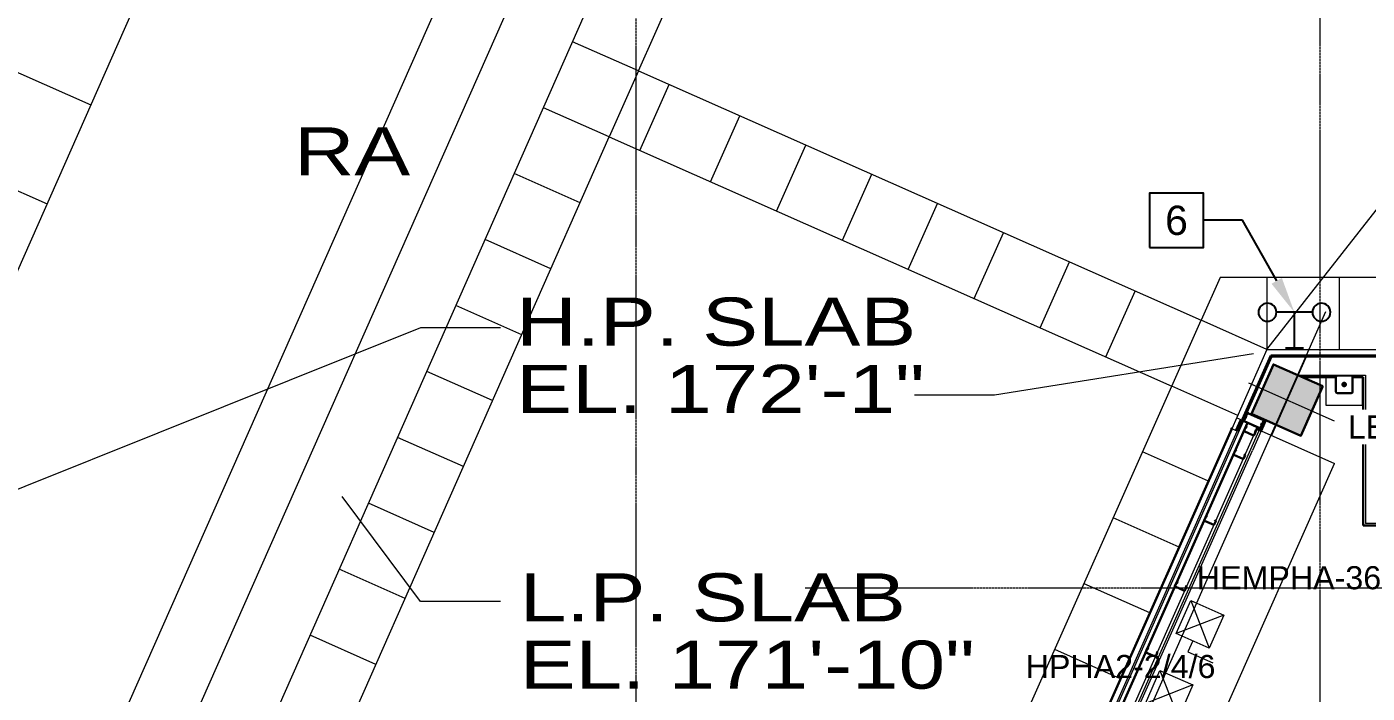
# Model space of a CAD drawing. Header units: inches. Extents: x -40190 to 0, y -3216 to 2257.
# Drawn here: x -24143.8 to -23697.3, y 986.1 to 1207.9 of the extents above; entities that cross this region are included whole.
import ezdxf
from ezdxf import colors
from ezdxf.entities.mleader import LeaderData, LeaderLine
from ezdxf.enums import TextEntityAlignment as Align
from ezdxf.math import Vec2, Vec3

# ---------------------------------------------------------------- set-up
doc = ezdxf.new("R2010")
doc.units = ezdxf.units.IN
doc.header["$LTSCALE"] = 0.5
doc.header["$MEASUREMENT"] = 0
doc.linetypes.add('A113$0$CENTER', pattern=[2, 1.25, -0.25, 0.25, -0.25])
for name, color, linetype in [('A113$0$63', 8, 'Continuous'), ('A113$0$A roof pave', 8, 'Continuous'), ('A113$0$A-ANNO-PATT-13-14', 8, 'Continuous'), ('A113$0$A-ANNO-TEXT', 8, 'Continuous'), ('A113$0$A-COLS-COLS13-14', 8, 'Continuous'), ('A113$0$A-FLOR-CURB', 8, 'Continuous'), ('A113$0$A-GRID-GRD13-14', 8, 'Continuous'), ('A113$0$A-GRID-GRDP0-15', 8, 'Continuous'), ('A113$0$A-WALL-FULL-EXTR', 8, 'Continuous'), ('A113$0$A-WALL-STUD', 8, 'Continuous'), ('A113$0$bp113 - A-ROOF-CRTS', 8, 'Continuous'), ('A113$0$E-PANEL', 8, 'Continuous'), ('A113$0$Level 12', 8, 'Continuous'), ('A113$0$M-HVAC-DUCT', 8, 'Continuous'), ('E-Anno-Keyn', 72, 'Continuous'), ('E-Lite', 53, 'Continuous'), ('G-Anno', 6, 'Continuous'), ('M-HVAC-text', 6, 'Continuous'), ('XREF', 7, 'Continuous')]:
    doc.layers.add(name, color=color, linetype=linetype)
doc.styles.add('A113$0$style-Arial', font='arial.ttf')
doc.styles.add('M08', font='arial.ttf', dxfattribs={"height": 7.68})
doc.styles.add('MAMEP ANNO', font='arial.ttf', dxfattribs={"height": 0.101562})
doc.styles.get("Standard").update_dxf_attribs({"font": 'simplex.shx'})

# ---------------------------------------------------------------- blocks, each defined once
blk = doc.blocks.new('A$C219840FD')
at = {"layer": 'E-Lite'}
for p, q in [((6, 12), (18, 12)), ((12, 0), (12, 12)), ((9, 0), (15, 0))]:
    blk.add_line(p, q, dxfattribs=at)
for centre in [(3, 12), (21, 12)]:
    blk.add_circle(centre, 3, dxfattribs=at)
blk = doc.blocks.new('MLD-KeyNote')
at = {"color": 0, "linetype": 'Continuous', "transparency": 16777216}
blk.add_lwpolyline([(-0.09375, -0.09375), (0.09375, -0.09375), (0.09375, 0.09375), (-0.09375, 0.09375)], close=True, dxfattribs=at)
at = {"color": 0, "linetype": 'ByBlock', "transparency": 16777216, "style": 'MAMEP ANNO'}
blk.add_attdef('ID', text='', height=0.10156, dxfattribs=at).set_placement((0, 0), align=Align.MIDDLE_CENTER)
blk = doc.blocks.new('*U584')
at = {"layer": 'A113$0$E-PANEL', "linetype": 'Continuous', "lineweight": 13, "flags": 128}
for points in [[(-8.48, -0.65), (-3.65, 10.34)], [(-3.65, 10.34), (7.34, 5.51)], [(1.64, 7.47), (1.64, 7.47)], [(7.34, 5.51), (2.51, -5.48)], [(2.51, -5.48), (-8.48, -0.65)]]:
    blk.add_lwpolyline(points, dxfattribs=at)
at = {"layer": 'A113$0$E-PANEL', "linetype": 'Continuous', "lineweight": 0, "flags": 128}
for points in [[(-3.65, 10.34), (2.51, -5.48)], [(7.34, 5.51), (-8.48, -0.65)], [(-2.98, -3.06), (-4.59, -6.72)], [(-4.59, -6.72), (3.65, -10.34)]]:
    blk.add_lwpolyline(points, dxfattribs=at)
blk = doc.blocks.new('A113$0$T6X6_3')
at = {"layer": 'A113$0$Level 12', "linetype": 'Continuous', "lineweight": 13}
for p, q in [((-3, 2.375), (-3, -2.375)), ((-2.6875, 2.375), (-2.6875, -2.375)), ((2.375, 3), (-2.375, 3)), ((2.375, 2.6875), (-2.375, 2.6875)), ((2.6875, -2.375), (2.6875, 2.375)), ((3, -2.375), (3, 2.375)), ((-2.375, -2.6875), (2.375, -2.6875)), ((-2.375, -3), (2.375, -3))]:
    blk.add_line(p, q, dxfattribs=at)
at = {"layer": 'A113$0$Level 12', "linetype": 'Continuous', "lineweight": 13, "extrusion": (0, 0, -1)}
for centre, radius, start, end in [((2.375, 2.375), 0.625, 0, 90), ((2.375, 2.375), 0.3125, 0, 90), ((-2.375, 2.375), 0.625, 90, 180), ((-2.375, 2.375), 0.3125, 90, 180)]:
    blk.add_arc(centre, radius, start, end, dxfattribs=at)
at = {"layer": 'A113$0$Level 12', "linetype": 'Continuous', "lineweight": 13}
for centre, radius, start, end in [((-2.375, -2.375), 0.625, 180, 270), ((-2.375, -2.375), 0.3125, 180, 270), ((2.375, -2.375), 0.625, 270, 0), ((2.375, -2.375), 0.3125, 270, 0)]:
    blk.add_arc(centre, radius, start, end, dxfattribs=at)
at = {"layer": 'A113$0$Level 12', "linetype": 'Continuous', "lineweight": 70}
blk.add_point((0, 0), dxfattribs=at)
blk = doc.blocks.new('A113')
at = {"layer": 'A113$0$A roof pave', "lineweight": 13}
for p, q in [((-24166.1896, 1083.1219, -2660.425), (-24064.1638, 1313.5448, -2660.425)), ((-24400.9701, 211.5883, -2660.425), (-23933.0149, 1268.4548, -2660.425)), ((-23940.0959, 1193.1833, -2660.425), (-23911.0675, 1258.741, -2660.425)), ((-23940.0958, 1193.1836, -2660.425), (-23752.6974, 1110.1999, -2660.425)), ((-24309.3336, 359.3202, -2660.425), (-23949.8162, 1171.2304, -2660.425)), ((-23949.816, 1171.2306, -2660.425), (-23762.4532, 1088.2708, -2660.425)), ((-23746.3393, 1124.4914, -2660.425), (-23752.6974, 1110.1999, -2660.425)), ((-23674.0236, 1124.4875, -2660.425), (-23746.3393, 1124.4914, -2660.425)), ((-24123.2279, 276.9171, -2660.425), (-23762.4541, 1088.2712, -2660.425))]:
    blk.add_line(p, q, dxfattribs=at)
at = {"layer": 'A113$0$A roof pave', "lineweight": 0}
for p, q in [((-23940.0959, 1193.1833, -2660.425), (-23962.041, 1202.9001, -2660.425)), ((-24155.3818, 1196.4497, -2660.425), (-24122.4643, 1181.8746, -2660.425)), ((-23940.0959, 1193.1833, -2660.425), (-23949.8126, 1171.2383, -2660.425)), ((-23939.6196, 1166.7156, -2660.425), (-23929.8609, 1188.6511, -2660.425)), ((-23949.8127, 1171.2383, -2660.425), (-23971.7577, 1180.955, -2660.425)), ((-23916.0687, 1156.2881, -2660.425), (-23906.3104, 1178.2228, -2660.425)), ((-23894.1237, 1146.5714, -2660.425), (-23884.3657, 1168.5052, -2660.425)), ((-24169.9569, 1163.5321, -2660.425), (-24137.0394, 1148.957, -2660.425)), ((-23959.5294, 1149.2933, -2660.425), (-23981.4744, 1159.01, -2660.425)), ((-23872.1786, 1136.8546, -2660.425), (-23862.421, 1158.7877, -2660.425)), ((-23850.2335, 1127.1378, -2660.425), (-23840.4762, 1149.0701, -2660.425)), ((-23828.2884, 1117.4211, -2660.425), (-23818.5315, 1139.3526, -2660.425)), ((-23969.2461, 1127.3482, -2660.425), (-23991.1912, 1137.0649, -2660.425)), ((-23806.3434, 1107.7043, -2660.425), (-23796.5868, 1129.635, -2660.425)), ((-23730.7492, 1124.4942, -2660.425), (-23730.7492, 1100.4901, -2660.425)), ((-23706.7492, 1124.4941, -2660.425), (-23706.7492, 1100.49, -2660.425)), ((-23784.3983, 1097.9876, -2660.425), (-23774.6421, 1119.9174, -2660.425)), ((-23978.9629, 1105.4032, -2660.425), (-24000.9079, 1115.1199, -2660.425)), ((-23762.4532, 1088.2708, -2660.425), (-23752.6974, 1110.1999, -2660.425)), ((-23730.7694, 1100.4446, -2660.425), (-23752.6974, 1110.1999, -2660.425)), ((-23988.6796, 1083.4581, -2660.425), (-24010.6247, 1093.1749, -2660.425)), ((-23740.5045, 1078.5622, -2660.425), (-23762.4324, 1088.3175, -2660.425)), ((-23998.3964, 1061.5131, -2660.425), (-24020.3414, 1071.2298, -2660.425)), ((-23750.2599, 1056.6342, -2660.425), (-23772.1878, 1066.3896, -2660.425)), ((-24008.1131, 1039.568, -2660.425), (-24030.0581, 1049.2848, -2660.425)), ((-23760.0152, 1034.7063, -2660.425), (-23781.9431, 1044.4616, -2660.425)), ((-24017.8298, 1017.623, -2660.425), (-24039.7749, 1027.3397, -2660.425)), ((-23769.7705, 1012.7784, -2660.425), (-23791.6984, 1022.5337, -2660.425)), ((-24027.5466, 995.6779, -2660.425), (-24049.4916, 1005.3947, -2660.425)), ((-23779.5258, 990.8505, -2660.425), (-23801.4538, 1000.6058, -2660.425))]:
    blk.add_line(p, q, dxfattribs=at)
at = {"layer": 'A113$0$A-ANNO-PATT-13-14', "lineweight": 0}
blk.add_solid([(-23735.8886, 1079.0513, -4909.5523), (-23728.5918, 1095.5309, -4909.5523), (-23719.4506, 1071.773, -4909.5523), (-23712.1539, 1088.2526, -4909.5523)], dxfattribs=at)
at = {"layer": 'A113$0$A-ANNO-TEXT', "lineweight": 0, "flags": 128}
for points in [[(-23986.0527, 1107.6613), (-24012.6874, 1107.6613), (-24232.112, 1019.8076)], [(-23848.1782, 1085.4003), (-23821.5435, 1085.4003), (-23735.2294, 1099.095)], [(-23986.0527, 1016.5806), (-24012.6874, 1016.5806), (-24038.8269, 1051.5315)]]:
    blk.add_lwpolyline(points, dxfattribs=at)
at = {"layer": 'A113$0$A-COLS-COLS13-14', "lineweight": 0}
for p, q in [((-23729.1751, 1072.0121, -4909.5523), (-23717.7115, 1097.9022, -4909.5523)), ((-23708.2704, 1076.6756, -4909.5523), (-23736.7539, 1089.2874, -4909.5523))]:
    blk.add_line(p, q, dxfattribs=at)
at = {"layer": 'A113$0$A-COLS-COLS13-14', "lineweight": 30}
blk.add_3dface([(-23712.1539, 1088.2526, -4909.5523), (-23728.5918, 1095.5309, -4909.5523), (-23735.8886, 1079.0513, -4909.5523), (-23719.4506, 1071.773, -4909.5523)], dxfattribs=at)
at = {"layer": 'A113$0$A-FLOR-CURB', "lineweight": 0}
for p, q in [((-23729.1243, 1097.9901, 1992.7541), (-23877.8326, 763.2817, 1992.7541)), ((-23729.1243, 1097.9901, 1992.7541), (-22922.8335, 1097.9901, 1992.7541)), ((-23720.5949, 1091.9901, 1992.7541), (-23697.9876, 1091.9901, 1992.7541)), ((-23697.9876, 1091.9901, 1992.7541), (-23697.9876, 1042.61, 1992.7541)), ((-23731.7811, 1077.2326, 1992.7541), (-23839.3825, 835.0464, 1992.7541)), ((-23719.4506, 1071.773, 1992.7541), (-23735.8886, 1079.0513, 1992.7541)), ((-23643.2686, 1042.61, 1992.7541), (-23697.9876, 1042.61, 1992.7541))]:
    blk.add_line(p, q, dxfattribs=at)
at = {"layer": 'A113$0$A-GRID-GRD13-14', "linetype": 'A113$0$CENTER', "lineweight": 0}
blk.add_line((-23713.0236, 380.7641), (-23713.0236, 2113.2362), dxfattribs=at)
at = {"layer": 'A113$0$A-GRID-GRD13-14', "lineweight": 0}
blk.add_line((-23711.258, 1113.0635, 0.001), (-24108.0806, 216.9988, 0.001), dxfattribs=at)
at = {"layer": 'A113$0$A-GRID-GRDP0-15', "linetype": 'A113$0$CENTER', "lineweight": 0}
for p, q in [((-23941.0236, 2113.2362), (-23941.0236, -676.9049)), ((-23884.5631, 1021.1697), (-20452.7577, 1021.1697))]:
    blk.add_line(p, q, dxfattribs=at)
at = {"layer": 'A113$0$A-GRID-GRDP0-15', "lineweight": 0}
blk.add_line((-23943.3256, 1304.8799), (-24820.8121, -676.9042), dxfattribs=at)
at = {"layer": 'A113$0$A-WALL-FULL-EXTR', "lineweight": 13}
for p, q in [((-23730.7492, 1100.4901, 1992.7541), (-23742.4971, 1074.0833, 1992.7541)), ((-23730.7492, 1100.4901, 1992.7541), (-23685.5225, 1100.4941, 1992.7541)), ((-23740.6704, 1073.272, 1992.7541), (-23742.4982, 1074.0838, 1992.7541))]:
    blk.add_line(p, q, dxfattribs=at)
at = {"layer": 'A113$0$A-WALL-FULL-EXTR', "lineweight": 30}
for p, q in [((-23729.4492, 1098.4902, 1992.7541), (-23740.6692, 1073.2714, 1992.7541)), ((-23729.4492, 1098.4902, 1992.7541), (-23685.5225, 1098.4941, 1992.7541)), ((-23718.9034, 1091.2411, 1992.7541), (-23708.0184, 1091.2421, 1992.7541)), ((-23702.0184, 1091.2427, 1992.7541), (-23698.7376, 1091.243, 1992.7541)), ((-23698.7376, 1091.2425, 1992.7541), (-23698.7376, 1041.86, 1992.7541)), ((-23785.0518, 968.536, 1992.7541), (-23737.2305, 1076.0828, 1992.7541)), ((-23739.084, 1076.906, 1992.7541), (-23738.5128, 1076.6523, 1992.7541)), ((-23737.151, 1079.7185, 1992.7541), (-23738.5128, 1076.6523, 1992.7541)), ((-23731.6845, 1077.1898, 1992.7541), (-23733.0092, 1074.2079, 1992.7541)), ((-23732.6888, 1073.3817, 1992.7541), (-23731.1103, 1076.9356, 1992.7541)), ((-23787.9216, 971.9272, 1992.7541), (-23742.4972, 1074.0833, 1992.7541)), ((-23734.1508, 1074.031, 1992.7541), (-23733.8971, 1074.6022, 1992.7541)), ((-23732.6918, 1073.383, 1992.7541), (-23734.1508, 1074.031, 1992.7541)), ((-23733.0092, 1074.2079, 1992.7541), (-23733.8971, 1074.6022, 1992.7541)), ((-23643.2686, 1041.86, 1992.7541), (-23698.7376, 1041.86, 1992.7541))]:
    blk.add_line(p, q, dxfattribs=at)
at = {"layer": 'A113$0$A-WALL-FULL-EXTR', "lineweight": 0}
for p, q in [((-23741.2416, 1073.5256, 1992.7541), (-23739.618, 1077.1813, 1992.7541)), ((-23741.1273, 1073.4749, 1992.7541), (-23739.5037, 1077.1306, 1992.7541)), ((-23737.2302, 1076.0826, 1992.7541), (-23740.8888, 1077.7076, 1992.7541)), ((-23786.0942, 971.1144, 1992.7541), (-23740.6692, 1073.2714, 1992.7541)), ((-23732.6886, 1073.3816, 1992.7541), (-23735.6018, 1066.823, 1992.7541)), ((-23780.012, 966.9479, 1992.7541), (-23735.5902, 1066.8499, 1992.7541))]:
    blk.add_line(p, q, dxfattribs=at)
at = {"layer": 'A113$0$A-WALL-FULL-EXTR', "lineweight": 30}
blk.add_point((-23742.4982, 1074.0838, 1992.7541), dxfattribs=at)
at = {"layer": 'A113$0$A-WALL-STUD', "lineweight": 30, "elevation": 1992.7541, "flags": 128}
for points in [[(-23737.447, 1077.8202), (-23737.7897, 1077.9724, 0.41421356), (-23737.9547, 1077.9089), (-23738.4621, 1076.7665, 0.41421356), (-23738.3986, 1076.6016), (-23733.1233, 1074.2586, 0.41421356), (-23732.9583, 1074.3221), (-23732.451, 1075.4645, 0.41421356), (-23732.5145, 1075.6294), (-23732.8572, 1075.7817)], [(-23737.447, 1077.8202), (-23737.7897, 1077.9724, -0.41421356), (-23737.8532, 1078.1374), (-23737.3458, 1079.2798, -0.41421356), (-23737.1809, 1079.3433), (-23731.9056, 1077.0003, -0.41421356), (-23731.8421, 1076.8353), (-23732.3495, 1075.6929, -0.41421356), (-23732.5145, 1075.6294), (-23732.8572, 1075.7817)], [(-23737.3822, 1074.5088), (-23737.7249, 1074.6611, -0.41421356), (-23737.7884, 1074.826), (-23737.281, 1075.9684, -0.41421356), (-23737.1161, 1076.0319), (-23734.0113, 1074.653, -0.41421356), (-23733.9478, 1074.488), (-23734.4552, 1073.3456, -0.41421356), (-23734.6202, 1073.2821), (-23734.9629, 1073.4343)], [(-23737.3822, 1074.5088), (-23737.7249, 1074.6611, 0.41421356), (-23737.8899, 1074.5976), (-23738.3973, 1073.4552, 0.41421356), (-23738.3338, 1073.2902), (-23735.2291, 1071.9112, 0.41421356), (-23735.0641, 1071.9747), (-23734.5567, 1073.1171, 0.41421356), (-23734.6202, 1073.2821), (-23734.9629, 1073.4343)], [(-23740.8961, 1066.6597), (-23741.2388, 1066.8119, 0.41421356), (-23741.4038, 1066.7484), (-23741.9112, 1065.606, 0.41421356), (-23741.8477, 1065.441), (-23738.7429, 1064.0621, 0.41421356), (-23738.578, 1064.1256), (-23738.0706, 1065.268, 0.41421356), (-23738.1341, 1065.433), (-23738.4768, 1065.5852)], [(-23750.6379, 1044.7258), (-23750.9807, 1044.878, 0.41421356), (-23751.1456, 1044.8145), (-23751.653, 1043.6721, 0.41421356), (-23751.5895, 1043.5071), (-23748.4848, 1042.1282, 0.41421356), (-23748.3198, 1042.1917), (-23747.8124, 1043.3341, 0.41421356), (-23747.8759, 1043.4991), (-23748.2186, 1043.6513)], [(-23760.3798, 1022.7919), (-23760.7225, 1022.9441, 0.41421356), (-23760.8875, 1022.8806), (-23761.3949, 1021.7382, 0.41421356), (-23761.3314, 1021.5732), (-23758.2266, 1020.1943, 0.41421356), (-23758.0617, 1020.2578), (-23757.5543, 1021.4002, 0.41421356), (-23757.6178, 1021.5651), (-23757.9605, 1021.7174)], [(-23770.1216, 1000.858), (-23770.4644, 1001.0102, 0.41421356), (-23770.6293, 1000.9467), (-23771.1367, 999.8043, 0.41421356), (-23771.0732, 999.6393), (-23767.9685, 998.2604, 0.41421356), (-23767.8035, 998.3239), (-23767.2961, 999.4663, 0.41421356), (-23767.3596, 999.6312), (-23767.7024, 999.7835)]]:
    blk.add_lwpolyline(points, format="xyb", dxfattribs=at)
at = {"layer": 'A113$0$bp113 - A-ROOF-CRTS', "lineweight": 13}
for p, q in [((-23730.7492, 1100.4901, -2660.425), (-23605.2924, 1260.595, -2660.425)), ((-24007.3149, 1214.7007, -2660.425), (-24251.4144, 663.4074, -2660.425))]:
    blk.add_line(p, q, dxfattribs=at)
at = {"layer": 'A113$0$Level 12', "lineweight": 13}
blk.add_3dface([(-23711.0184, 1081.8674, 1992.7541), (-23711.0184, 1091.8674, 1992.7541), (-23699.0184, 1091.8674, 1992.7541), (-23699.0184, 1081.8674, 1992.7541)], dxfattribs=at)
at = {"layer": 'A113$0$M-HVAC-DUCT', "lineweight": 0}
for p, q in [((-23781.5298, 967.4789, 1992.7541), (-23734.2015, 1073.9168, 1992.7541)), ((-23732.6886, 1073.3816, 1992.7541), (-23708.2425, 1062.5151, 1992.7541)), ((-23755.5708, 956.0772, 1992.7541), (-23708.2425, 1062.5151, 1992.7541))]:
    blk.add_line(p, q, dxfattribs=at)
at = {"layer": 'A113$0$E-PANEL', "lineweight": 13}
for p in [(-23752.4797, 1006.5566, 1992.7541), (-23762.7436, 983.3093, 1992.7541)]:
    blk.add_blockref('*U584', p, dxfattribs=at)
at = {"layer": 'A113$0$Level 12', "lineweight": 13}
blk.add_blockref('A113$0$T6X6_3', (-23705.0184, 1088.8674, 1992.7541), dxfattribs=at)
at = {"layer": 'A113$0$63', "lineweight": 0, "style": 'A113$0$style-Arial', "width": 1.246875}
blk.add_text('RA', height=16, dxfattribs=at).set_placement((-24054.848, 1158.4395, -0.001))
at = {"layer": 'A113$0$A-ANNO-TEXT', "lineweight": 13, "style": 'A113$0$style-Arial', "width": 1.246875}
for s, height, p in [('H.P. SLAB', 16, (-23980.8005, 1101.7646)), ('EL. 172\'-1"', 15.999998, (-23980.8005, 1079.3646)), ('L.P. SLAB', 16, (-23979.6276, 1009.9832)), ('EL. 171\'-10"', 15.999998, (-23979.6276, 987.5832))]:
    blk.add_text(s, height=height, dxfattribs=at).set_placement(p)

msp = doc.modelspace()

# ---------------------------------------------------------------- block references
at = {"xscale": -1, "rotation": 2.544532584636272e-08}
msp.add_blockref('A$C219840FD', (-23709.54, 1100.87), dxfattribs=at)
msp.add_blockref('A$C219840FD', (-23709.54, 1100.87), dxfattribs=at)
at = {"layer": 'XREF'}
msp.add_blockref('A113', (0.08, 0), dxfattribs=at)

# ---------------------------------------------------------------- texts
at = {"layer": 'G-Anno', "char_height": 7.68, "attachment_point": 1, "style": 'M08'}
for s, insert in [('HEMPHA-36', (-23754.04, 1028.36)), ('HEMPHA-36', (-23754.04, 1028.36)), ('HPHA2-2/4/6', (-23811.04, 998.81)), ('HPHA2-2/4/6', (-23811.04, 998.81))]:
    msp.add_mtext_dynamic_manual_height_columns(s, width=66.1942, gutter_width=1, heights=[0], dxfattribs=dict(at, insert=insert))

# ---------------------------------------------------------------- leaders
at = {"layer": 'E-Anno-Keyn'}
ml = msp.add_multileader_block('Standard', dxfattribs=at)
ml.set_content('MLD-KeyNote', color=(89, 89, 89), scale=96)
ml.set_attribute('ID', '6', width=0)
ml.set_leader_properties(color=256, linetype='Continuous')
ml.build(insert=Vec2(0, 0))
ml.multileader.update_dxf_attribs({"has_dogleg": 0, "text_left_attachment_type": 2, "text_right_attachment_type": 2, "dogleg_length": 3.84, "arrow_head_size": 12, "scale": 96})
ctx = ml.context
ctx.base_point, ctx.scale, ctx.char_height, ctx.arrow_head_size, ctx.landing_gap_size, ctx.plane_origin = Vec3(-23769.82, 1143.48), 96, 737.28, 12, 384, Vec3(-23721.54, 1112.87)
ctx.left_attachment, ctx.right_attachment = 2, 2
notes = []
notes.append((ctx, [(0, (1, 1, 0), (-23382.82, 1143.48), (-1, 0), 369, [(0, [(-23721.54, 1112.87), (-23738.8, 1143.48)], 0, [])])]))
ctx.block.insert = Vec3(-23760.82, 1143.48)
ml = msp.add_multileader_block('Standard', dxfattribs=at)
ml.set_content('MLD-KeyNote', color=(89, 89, 89), scale=96)
ml.set_attribute('ID', '6', width=0)
ml.set_leader_properties(color=256, linetype='Continuous')
ml.build(insert=Vec2(0, 0))
ml.multileader.update_dxf_attribs({"has_dogleg": 0, "text_left_attachment_type": 2, "text_right_attachment_type": 2, "dogleg_length": 3.84, "arrow_head_size": 12, "scale": 96})
ctx = ml.context
ctx.base_point, ctx.scale, ctx.char_height, ctx.arrow_head_size, ctx.landing_gap_size, ctx.plane_origin = Vec3(-23769.82, 1143.48), 96, 737.28, 12, 384, Vec3(-23721.54, 1112.87)
ctx.left_attachment, ctx.right_attachment = 2, 2
notes.append((ctx, [(0, (1, 1, 0), (-23382.82, 1143.48), (-1, 0), 369, [(0, [(-23721.54, 1112.87), (-23738.8, 1143.48)], 0, [])])]))
ctx.block.insert = Vec3(-23760.82, 1143.48)
for ctx, leaders in notes:
    for number, flags, end, landing, length, lines in leaders:
        leader = LeaderData()
        leader.index, (leader.has_last_leader_line, leader.has_dogleg_vector, leader.attachment_direction) = number, flags
        leader.last_leader_point, leader.dogleg_vector, leader.dogleg_length = Vec3(end), Vec3(landing), length
        for number, points, colour, breaks in lines:
            line = LeaderLine()
            line.index, line.vertices, line.color, line.breaks = number, Vec3.list(points), colors.encode_raw_color(colour), breaks
            leader.lines.append(line)
        ctx.leaders.append(leader)

# ---------------------------------------------------------------- next in the draw order: texts
at = {"layer": 'M-HVAC-text', "insert": (-23703.72, 1078.53), "char_height": 7.68, "width": 51.5973, "attachment_point": 1, "style": 'M08', "bg_fill": 3, "box_fill_scale": 1.25, "bg_fill_color": 256, "bg_fill_transparency": 0}
msp.add_mtext('LEPHA-9', dxfattribs=at)

doc.saveas('drawing.dxf')
